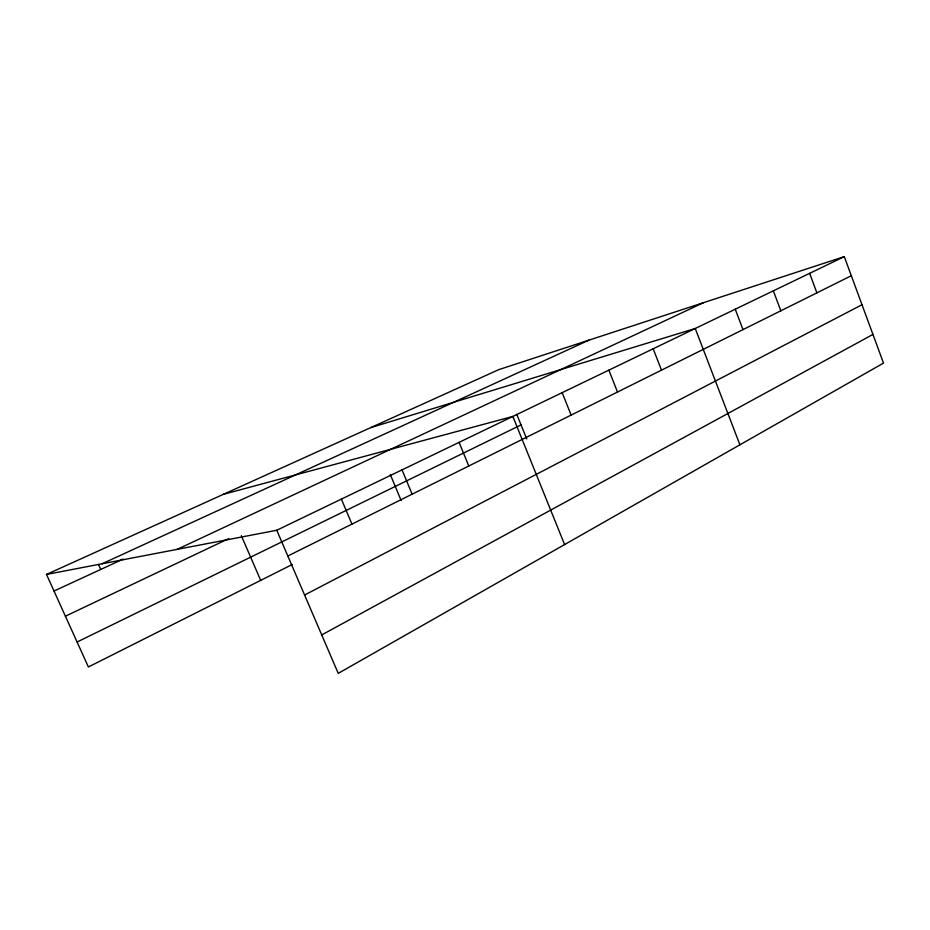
<?xml version="1.0" encoding="UTF-8"?>
<svg xmlns="http://www.w3.org/2000/svg" width="930" height="930" viewBox="0 0 930 930"><rect width="100%" height="100%" fill="white"/><g stroke="black" fill="none" stroke-linecap="round" stroke-linejoin="round"><path stroke-width="1.4" d="M321.722 634.923L872.945 334.428M304.587 595.026L862.005 304.726M292.264 564.498L88.385 666.973L46.5 574.438L498.759 369.64L844.289 256.634L883.5 363.107L338.241 673.367L276.768 530.263L46.5 574.438M287.823 556.012L851.322 275.733M77.085 642.025L521.044 424.917M276.768 530.263L844.289 256.634M65.402 616.206L228.675 538.633M177.177 549.363L703.522 302.68M54.01 591.027L123.178 559.093M102.102 563.766L588.888 340.171M370.733 427.614L695.245 328.499L739.908 444.807M223.433 494.318L512.872 416.431L564.591 544.562M98.51 564.44L100.754 569.451M241.335 535.668L260.691 580.367M341.368 499.108L351.935 524.125M402.027 469.871L412.141 494.179M390.298 474.533L401.132 500.491M459.095 442.355L468.778 466.011M516.789 414.35L526.717 438.972M562.173 392.658L571.125 415.106M608.883 370.14L617.497 392.042M653.174 348.785L661.486 370.163M735.246 309.213L743 329.615M773.33 290.846L780.828 310.806M809.646 273.339L816.9 292.857"/></g></svg>
